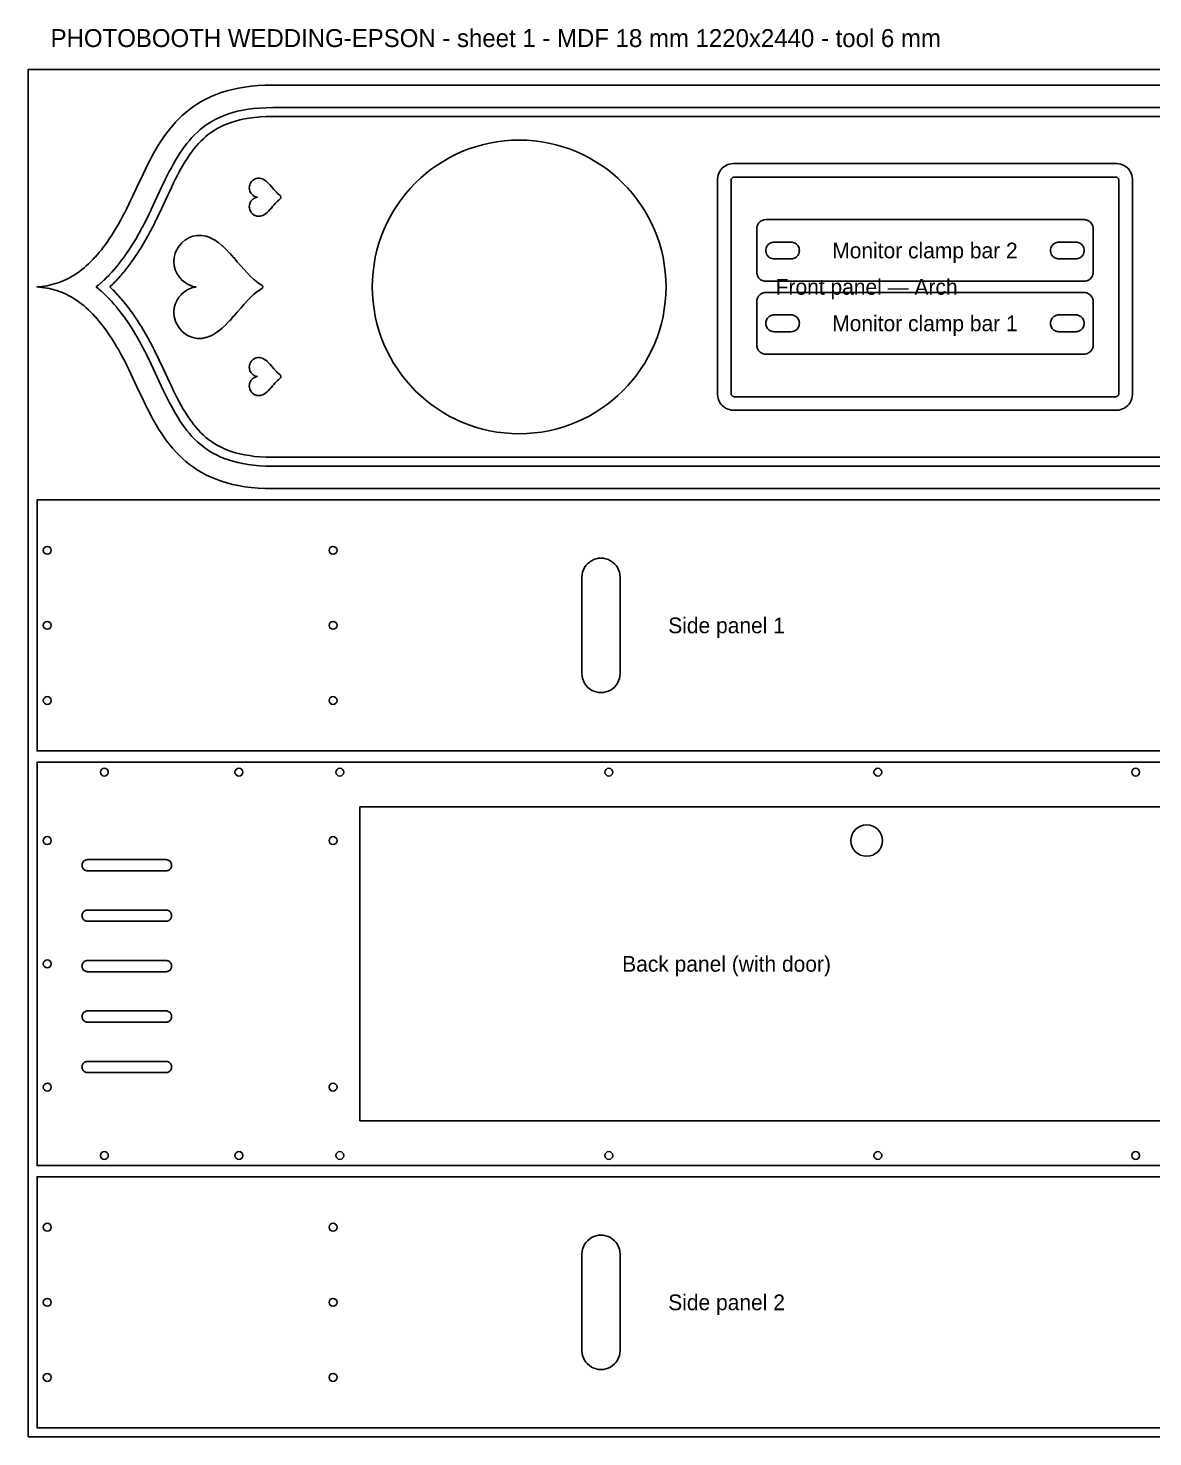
# Model space of a CAD drawing. Header units: millimetres. Extents: x 0 to 2440, y 0 to 1257.
# Drawn here: x 0 to 1003, y 0 to 1257 of the extents above; entities that cross this region are included whole.
import ezdxf
from ezdxf.enums import TextEntityAlignment as Align

# ---------------------------------------------------------------- set-up
doc = ezdxf.new("R2010")
doc.units = ezdxf.units.MM
for name, color, linetype in [('CUT_DOOR', 6, 'Continuous'), ('CUT_INSIDE', 5, 'Continuous'), ('CUT_NESTED', 140, 'Continuous'), ('CUT_OUTSIDE', 1, 'Continuous'), ('DRILL_7', 3, 'Continuous'), ('ENGRAVE_V', 2, 'Continuous'), ('LABELS', 7, 'Continuous'), ('SHEET', 8, 'Continuous')]:
    doc.layers.add(name, color=color, linetype=linetype)

msp = doc.modelspace()

# ---------------------------------------------------------------- linework, layer by layer
at = {"layer": 'CUT_DOOR'}
msp.add_lwpolyline([(1198, 562), (296, 562), (296, 282), (1198, 282)], close=True, dxfattribs=at)
at = {"layer": 'CUT_INSIDE'}
for points in [[(204.455, 1105.992), (204.455, 1105.992), (204.53, 1106), (204.455, 1106.008), (204.455, 1106.008), (204.374, 1106.015), (204.219, 1106.035), (204.055, 1106.063), (203.725, 1106.134), (203.554, 1106.179), (203.071, 1106.328), (202.894, 1106.392), (202.297, 1106.641), (202.113, 1106.729), (201.446, 1107.091), (201.256, 1107.208), (200.565, 1107.689), (200.374, 1107.841), (199.704, 1108.441), (199.518, 1108.631), (198.91, 1109.342), (198.739, 1109.574), (198.228, 1110.385), (198.151, 1110.518), (198.085, 1110.656), (197.697, 1111.551), (197.639, 1111.701), (197.594, 1111.855), (197.35, 1112.817), (197.316, 1112.978), (197.296, 1113.141), (197.211, 1114.154), (197.204, 1114.319), (197.21, 1114.483), (197.295, 1115.524), (197.315, 1115.686), (197.348, 1115.845), (197.608, 1116.886), (197.653, 1117.04), (197.71, 1117.189), (198.142, 1118.198), (198.21, 1118.34), (198.289, 1118.477), (198.881, 1119.416), (198.971, 1119.546), (199.07, 1119.669), (199.803, 1120.503), (199.913, 1120.619), (200.032, 1120.726), (200.878, 1121.424), (201.009, 1121.524), (201.149, 1121.613), (202.078, 1122.151), (202.229, 1122.23), (202.387, 1122.296), (203.373, 1122.661), (203.541, 1122.715), (203.713, 1122.753), (204.739, 1122.937), (204.915, 1122.961), (205.092, 1122.969), (206.149, 1122.969), (206.322, 1122.962), (206.492, 1122.939), (207.583, 1122.75), (207.739, 1122.716), (207.891, 1122.67), (209.015, 1122.283), (209.274, 1122.173), (210.427, 1121.583), (210.631, 1121.464), (211.804, 1120.677), (211.957, 1120.564), (213.14, 1119.596), (213.249, 1119.5), (214.433, 1118.379), (214.507, 1118.305), (215.686, 1117.066), (215.732, 1117.016), (216.902, 1115.7), (216.925, 1115.673), (218.086, 1114.32), (218.089, 1114.317), (219.229, 1112.981), (219.236, 1112.973), (220.341, 1111.708), (220.357, 1111.69), (221.421, 1110.528), (221.446, 1110.502), (222.462, 1109.469), (222.496, 1109.436), (223.455, 1108.549), (223.498, 1108.511), (224.386, 1107.781), (224.439, 1107.739), (224.597, 1107.626), (224.754, 1107.502), (224.897, 1107.363), (225.026, 1107.21), (225.138, 1107.045), (225.234, 1106.869), (225.312, 1106.685), (225.371, 1106.494), (225.411, 1106.299), (225.431, 1106.1), (225.431, 1105.9), (225.411, 1105.701), (225.371, 1105.506), (225.312, 1105.315), (225.234, 1105.131), (225.138, 1104.955), (225.026, 1104.79), (224.897, 1104.637), (224.754, 1104.498), (224.597, 1104.374), (224.439, 1104.261), (224.386, 1104.219), (223.498, 1103.489), (223.455, 1103.451), (222.496, 1102.564), (222.462, 1102.531), (221.446, 1101.498), (221.421, 1101.472), (220.357, 1100.31), (220.341, 1100.292), (219.236, 1099.027), (219.229, 1099.019), (218.089, 1097.683), (218.086, 1097.68), (216.925, 1096.327), (216.902, 1096.3), (215.732, 1094.984), (215.686, 1094.934), (214.507, 1093.695), (214.433, 1093.621), (213.249, 1092.5), (213.14, 1092.404), (211.957, 1091.436), (211.804, 1091.323), (210.631, 1090.536), (210.427, 1090.417), (209.274, 1089.827), (209.015, 1089.717), (207.891, 1089.33), (207.739, 1089.284), (207.583, 1089.25), (206.492, 1089.061), (206.322, 1089.038), (206.149, 1089.031), (205.092, 1089.031), (204.915, 1089.039), (204.739, 1089.063), (203.713, 1089.247), (203.541, 1089.285), (203.373, 1089.339), (202.387, 1089.704), (202.229, 1089.77), (202.078, 1089.849), (201.149, 1090.387), (201.009, 1090.476), (200.878, 1090.576), (200.032, 1091.274), (199.913, 1091.381), (199.803, 1091.497), (199.07, 1092.331), (198.971, 1092.454), (198.881, 1092.584), (198.289, 1093.523), (198.21, 1093.66), (198.142, 1093.802), (197.71, 1094.811), (197.653, 1094.96), (197.608, 1095.114), (197.348, 1096.155), (197.315, 1096.314), (197.295, 1096.476), (197.21, 1097.517), (197.204, 1097.681), (197.211, 1097.846), (197.296, 1098.859), (197.316, 1099.022), (197.35, 1099.183), (197.594, 1100.145), (197.639, 1100.299), (197.697, 1100.449), (198.085, 1101.344), (198.151, 1101.482), (198.228, 1101.615), (198.739, 1102.426), (198.91, 1102.658), (199.518, 1103.369), (199.704, 1103.559), (200.374, 1104.159), (200.565, 1104.311), (201.256, 1104.792), (201.446, 1104.909), (202.113, 1105.271), (202.297, 1105.359), (202.894, 1105.608), (203.071, 1105.672), (203.554, 1105.821), (203.725, 1105.866), (204.055, 1105.937), (204.219, 1105.965), (204.374, 1105.985)], [(969.99, 1124), (970.382, 1123.974), (970.767, 1123.898), (971.139, 1123.772), (971.49, 1123.598), (971.817, 1123.38), (972.112, 1123.121), (972.371, 1122.826), (972.589, 1122.5), (972.762, 1122.148), (972.888, 1121.776), (972.965, 1121.392), (972.99, 1121), (972.99, 931), (972.965, 930.608), (972.888, 930.224), (972.762, 929.852), (972.589, 929.5), (972.371, 929.174), (972.112, 928.879), (971.817, 928.62), (971.49, 928.402), (971.139, 928.228), (970.767, 928.102), (970.382, 928.026), (969.99, 928), (629.99, 928), (629.599, 928.026), (629.214, 928.102), (628.842, 928.228), (628.49, 928.402), (628.164, 928.62), (627.869, 928.879), (627.61, 929.174), (627.392, 929.5), (627.219, 929.852), (627.093, 930.224), (627.016, 930.608), (626.99, 931), (626.99, 1121), (627.016, 1121.392), (627.093, 1121.776), (627.219, 1122.148), (627.392, 1122.5), (627.61, 1122.826), (627.869, 1123.121), (628.164, 1123.38), (628.49, 1123.598), (628.842, 1123.772), (629.214, 1123.898), (629.599, 1123.974), (629.99, 1124)], [(149.817, 1025.997), (149.842, 1026), (149.817, 1026.003), (149.653, 1026.012), (149.507, 1026.025), (148.821, 1026.113), (148.657, 1026.141), (147.477, 1026.395), (147.305, 1026.44), (145.702, 1026.935), (145.524, 1027), (143.6, 1027.801), (143.416, 1027.889), (141.29, 1029.042), (141.1, 1029.159), (138.903, 1030.69), (138.712, 1030.841), (136.575, 1032.756), (136.389, 1032.947), (134.437, 1035.232), (134.266, 1035.464), (132.611, 1038.087), (132.534, 1038.22), (132.468, 1038.358), (131.205, 1041.272), (131.147, 1041.422), (131.102, 1041.576), (130.306, 1044.719), (130.272, 1044.88), (130.251, 1045.043), (129.975, 1048.344), (129.968, 1048.509), (129.975, 1048.674), (130.25, 1052.048), (130.27, 1052.21), (130.303, 1052.369), (131.139, 1055.722), (131.184, 1055.876), (131.241, 1056.025), (132.624, 1059.254), (132.692, 1059.396), (132.771, 1059.533), (134.662, 1062.532), (134.751, 1062.662), (134.851, 1062.784), (137.192, 1065.45), (137.302, 1065.566), (137.422, 1065.673), (140.139, 1067.916), (140.27, 1068.016), (140.41, 1068.104), (143.421, 1069.849), (143.573, 1069.929), (143.731, 1069.995), (146.957, 1071.187), (147.124, 1071.241), (147.296, 1071.279), (150.667, 1071.885), (150.843, 1071.908), (151.02, 1071.916), (154.48, 1071.916), (154.652, 1071.909), (154.823, 1071.886), (158.332, 1071.276), (158.488, 1071.242), (158.641, 1071.196), (162.167, 1069.981), (162.425, 1069.871), (165.94, 1068.075), (166.143, 1067.956), (169.622, 1065.624), (169.774, 1065.511), (173.198, 1062.711), (173.307, 1062.615), (176.665, 1059.435), (176.739, 1059.361), (180.03, 1055.902), (180.076, 1055.853), (183.3, 1052.224), (183.323, 1052.198), (186.486, 1048.511), (186.489, 1048.507), (189.583, 1044.883), (189.59, 1044.875), (192.599, 1041.429), (192.615, 1041.411), (195.529, 1038.23), (195.553, 1038.204), (198.354, 1035.358), (198.388, 1035.326), (201.048, 1032.865), (201.091, 1032.827), (203.575, 1030.781), (203.628, 1030.74), (205.894, 1029.118), (205.958, 1029.075), (207.961, 1027.862), (208.036, 1027.821), (208.094, 1027.793), (208.263, 1027.699), (208.422, 1027.589), (208.57, 1027.464), (208.705, 1027.326), (208.825, 1027.175), (208.931, 1027.014), (209.021, 1026.843), (209.094, 1026.664), (209.149, 1026.479), (209.186, 1026.289), (209.205, 1026.097), (209.205, 1025.903), (209.186, 1025.711), (209.149, 1025.521), (209.094, 1025.336), (209.021, 1025.157), (208.931, 1024.986), (208.825, 1024.825), (208.705, 1024.674), (208.57, 1024.536), (208.422, 1024.411), (208.263, 1024.301), (208.094, 1024.207), (208.036, 1024.179), (207.961, 1024.138), (205.958, 1022.925), (205.894, 1022.882), (203.628, 1021.26), (203.575, 1021.219), (201.091, 1019.173), (201.048, 1019.135), (198.388, 1016.674), (198.354, 1016.642), (195.553, 1013.796), (195.529, 1013.77), (192.615, 1010.589), (192.599, 1010.571), (189.59, 1007.125), (189.583, 1007.117), (186.489, 1003.493), (186.486, 1003.489), (183.323, 999.802), (183.3, 999.776), (180.076, 996.147), (180.03, 996.098), (176.739, 992.639), (176.665, 992.565), (173.307, 989.385), (173.198, 989.289), (169.774, 986.489), (169.622, 986.376), (166.143, 984.044), (165.94, 983.925), (162.425, 982.129), (162.167, 982.019), (158.641, 980.804), (158.488, 980.758), (158.332, 980.724), (154.823, 980.114), (154.652, 980.091), (154.48, 980.084), (151.02, 980.084), (150.843, 980.092), (150.667, 980.115), (147.296, 980.721), (147.124, 980.759), (146.957, 980.813), (143.731, 982.005), (143.573, 982.071), (143.421, 982.151), (140.41, 983.896), (140.27, 983.984), (140.139, 984.084), (137.422, 986.327), (137.302, 986.434), (137.192, 986.55), (134.851, 989.216), (134.751, 989.338), (134.662, 989.468), (132.771, 992.467), (132.692, 992.604), (132.624, 992.746), (131.241, 995.975), (131.184, 996.124), (131.139, 996.278), (130.303, 999.631), (130.27, 999.79), (130.25, 999.952), (129.975, 1003.326), (129.968, 1003.491), (129.975, 1003.656), (130.251, 1006.957), (130.272, 1007.12), (130.306, 1007.281), (131.102, 1010.424), (131.147, 1010.578), (131.205, 1010.728), (132.468, 1013.642), (132.534, 1013.78), (132.611, 1013.913), (134.266, 1016.536), (134.437, 1016.768), (136.389, 1019.053), (136.575, 1019.244), (138.712, 1021.159), (138.903, 1021.31), (141.1, 1022.841), (141.29, 1022.958), (143.416, 1024.111), (143.6, 1024.199), (145.524, 1025), (145.702, 1025.065), (147.305, 1025.56), (147.477, 1025.605), (148.657, 1025.859), (148.821, 1025.887), (149.507, 1025.975), (149.653, 1025.988)], [(665.49, 1051), (664.512, 1051.064), (663.549, 1051.256), (662.62, 1051.571), (661.74, 1052.005), (660.925, 1052.55), (660.187, 1053.197), (659.54, 1053.934), (658.995, 1054.75), (658.561, 1055.63), (658.246, 1056.559), (658.055, 1057.521), (657.99, 1058.5), (658.055, 1059.479), (658.246, 1060.441), (658.561, 1061.37), (658.995, 1062.25), (659.54, 1063.066), (660.187, 1063.803), (660.925, 1064.45), (661.74, 1064.995), (662.62, 1065.429), (663.549, 1065.744), (664.512, 1065.936), (665.49, 1066), (680.49, 1066), (681.469, 1065.936), (682.432, 1065.744), (683.361, 1065.429), (684.24, 1064.995), (685.056, 1064.45), (685.794, 1063.803), (686.441, 1063.066), (686.986, 1062.25), (687.42, 1061.37), (687.735, 1060.441), (687.926, 1059.479), (687.99, 1058.5), (687.926, 1057.521), (687.735, 1056.559), (687.42, 1055.63), (686.986, 1054.75), (686.441, 1053.934), (685.794, 1053.197), (685.056, 1052.55), (684.24, 1052.005), (683.361, 1051.571), (682.432, 1051.256), (681.469, 1051.064), (680.49, 1051)], [(919.49, 1051), (918.512, 1051.064), (917.549, 1051.256), (916.62, 1051.571), (915.74, 1052.005), (914.925, 1052.55), (914.187, 1053.197), (913.54, 1053.934), (912.995, 1054.75), (912.561, 1055.63), (912.246, 1056.559), (912.055, 1057.521), (911.99, 1058.5), (912.055, 1059.479), (912.246, 1060.441), (912.561, 1061.37), (912.995, 1062.25), (913.54, 1063.066), (914.187, 1063.803), (914.925, 1064.45), (915.74, 1064.995), (916.62, 1065.429), (917.549, 1065.744), (918.512, 1065.936), (919.49, 1066), (934.49, 1066), (935.469, 1065.936), (936.432, 1065.744), (937.361, 1065.429), (938.24, 1064.995), (939.056, 1064.45), (939.794, 1063.803), (940.441, 1063.066), (940.986, 1062.25), (941.42, 1061.37), (941.735, 1060.441), (941.926, 1059.479), (941.99, 1058.5), (941.926, 1057.521), (941.735, 1056.559), (941.42, 1055.63), (940.986, 1054.75), (940.441, 1053.934), (939.794, 1053.197), (939.056, 1052.55), (938.24, 1052.005), (937.361, 1051.571), (936.432, 1051.256), (935.469, 1051.064), (934.49, 1051)], [(665.49, 986), (664.512, 986.064), (663.549, 986.256), (662.62, 986.571), (661.74, 987.005), (660.925, 987.55), (660.187, 988.197), (659.54, 988.934), (658.995, 989.75), (658.561, 990.63), (658.246, 991.559), (658.055, 992.521), (657.99, 993.5), (658.055, 994.479), (658.246, 995.441), (658.561, 996.37), (658.995, 997.25), (659.54, 998.066), (660.187, 998.803), (660.925, 999.45), (661.74, 999.995), (662.62, 1000.429), (663.549, 1000.744), (664.512, 1000.936), (665.49, 1001), (680.49, 1001), (681.469, 1000.936), (682.432, 1000.744), (683.361, 1000.429), (684.24, 999.995), (685.056, 999.45), (685.794, 998.803), (686.441, 998.066), (686.986, 997.25), (687.42, 996.37), (687.735, 995.441), (687.926, 994.479), (687.99, 993.5), (687.926, 992.521), (687.735, 991.559), (687.42, 990.63), (686.986, 989.75), (686.441, 988.934), (685.794, 988.197), (685.056, 987.55), (684.24, 987.005), (683.361, 986.571), (682.432, 986.256), (681.469, 986.064), (680.49, 986)], [(919.49, 986), (918.512, 986.064), (917.549, 986.256), (916.62, 986.571), (915.74, 987.005), (914.925, 987.55), (914.187, 988.197), (913.54, 988.934), (912.995, 989.75), (912.561, 990.63), (912.246, 991.559), (912.055, 992.521), (911.99, 993.5), (912.055, 994.479), (912.246, 995.441), (912.561, 996.37), (912.995, 997.25), (913.54, 998.066), (914.187, 998.803), (914.925, 999.45), (915.74, 999.995), (916.62, 1000.429), (917.549, 1000.744), (918.512, 1000.936), (919.49, 1001), (934.49, 1001), (935.469, 1000.936), (936.432, 1000.744), (937.361, 1000.429), (938.24, 999.995), (939.056, 999.45), (939.794, 998.803), (940.441, 998.066), (940.986, 997.25), (941.42, 996.37), (941.735, 995.441), (941.926, 994.479), (941.99, 993.5), (941.926, 992.521), (941.735, 991.559), (941.42, 990.63), (940.986, 989.75), (940.441, 988.934), (939.794, 988.197), (939.056, 987.55), (938.24, 987.005), (937.361, 986.571), (936.432, 986.256), (935.469, 986.064), (934.49, 986)], [(204.455, 945.992), (204.455, 945.992), (204.53, 946), (204.455, 946.008), (204.455, 946.008), (204.374, 946.015), (204.219, 946.035), (204.055, 946.063), (203.725, 946.134), (203.554, 946.179), (203.071, 946.328), (202.894, 946.392), (202.297, 946.641), (202.113, 946.729), (201.446, 947.091), (201.256, 947.208), (200.565, 947.689), (200.374, 947.841), (199.704, 948.441), (199.518, 948.631), (198.91, 949.342), (198.739, 949.574), (198.228, 950.385), (198.151, 950.518), (198.085, 950.656), (197.697, 951.551), (197.639, 951.701), (197.594, 951.855), (197.35, 952.817), (197.316, 952.978), (197.296, 953.141), (197.211, 954.154), (197.204, 954.319), (197.21, 954.483), (197.295, 955.524), (197.315, 955.686), (197.348, 955.845), (197.608, 956.886), (197.653, 957.04), (197.71, 957.189), (198.142, 958.198), (198.21, 958.34), (198.289, 958.477), (198.881, 959.416), (198.971, 959.546), (199.07, 959.669), (199.803, 960.503), (199.913, 960.619), (200.032, 960.726), (200.878, 961.424), (201.009, 961.524), (201.149, 961.613), (202.078, 962.151), (202.229, 962.23), (202.387, 962.296), (203.373, 962.661), (203.541, 962.715), (203.713, 962.753), (204.739, 962.937), (204.915, 962.961), (205.092, 962.969), (206.149, 962.969), (206.322, 962.962), (206.492, 962.939), (207.583, 962.75), (207.739, 962.716), (207.891, 962.67), (209.015, 962.283), (209.274, 962.173), (210.427, 961.583), (210.631, 961.464), (211.804, 960.677), (211.957, 960.564), (213.14, 959.596), (213.249, 959.5), (214.433, 958.379), (214.507, 958.305), (215.686, 957.066), (215.732, 957.016), (216.902, 955.7), (216.925, 955.673), (218.086, 954.32), (218.089, 954.317), (219.229, 952.981), (219.236, 952.973), (220.341, 951.708), (220.357, 951.69), (221.421, 950.528), (221.446, 950.502), (222.462, 949.469), (222.496, 949.436), (223.455, 948.549), (223.498, 948.511), (224.386, 947.781), (224.439, 947.739), (224.597, 947.626), (224.754, 947.502), (224.897, 947.363), (225.026, 947.21), (225.138, 947.045), (225.234, 946.869), (225.312, 946.685), (225.371, 946.494), (225.411, 946.299), (225.431, 946.1), (225.431, 945.9), (225.411, 945.701), (225.371, 945.506), (225.312, 945.315), (225.234, 945.131), (225.138, 944.955), (225.026, 944.79), (224.897, 944.637), (224.754, 944.498), (224.597, 944.374), (224.439, 944.261), (224.386, 944.219), (223.498, 943.489), (223.455, 943.451), (222.496, 942.564), (222.462, 942.531), (221.446, 941.498), (221.421, 941.472), (220.357, 940.31), (220.341, 940.292), (219.236, 939.027), (219.229, 939.019), (218.089, 937.683), (218.086, 937.68), (216.925, 936.327), (216.902, 936.3), (215.732, 934.984), (215.686, 934.934), (214.507, 933.695), (214.433, 933.621), (213.249, 932.5), (213.14, 932.404), (211.957, 931.436), (211.804, 931.323), (210.631, 930.536), (210.427, 930.417), (209.274, 929.827), (209.015, 929.717), (207.891, 929.33), (207.739, 929.284), (207.583, 929.25), (206.492, 929.061), (206.322, 929.038), (206.149, 929.031), (205.092, 929.031), (204.915, 929.039), (204.739, 929.063), (203.713, 929.247), (203.541, 929.285), (203.373, 929.339), (202.387, 929.704), (202.229, 929.77), (202.078, 929.849), (201.149, 930.387), (201.009, 930.476), (200.878, 930.576), (200.032, 931.274), (199.913, 931.381), (199.803, 931.497), (199.07, 932.331), (198.971, 932.454), (198.881, 932.584), (198.289, 933.523), (198.21, 933.66), (198.142, 933.802), (197.71, 934.811), (197.653, 934.96), (197.608, 935.114), (197.348, 936.155), (197.315, 936.314), (197.295, 936.476), (197.21, 937.517), (197.204, 937.681), (197.211, 937.846), (197.296, 938.859), (197.316, 939.022), (197.35, 939.183), (197.594, 940.145), (197.639, 940.299), (197.697, 940.449), (198.085, 941.344), (198.151, 941.482), (198.228, 941.615), (198.739, 942.426), (198.91, 942.658), (199.518, 943.369), (199.704, 943.559), (200.374, 944.159), (200.565, 944.311), (201.256, 944.792), (201.446, 944.909), (202.113, 945.271), (202.297, 945.359), (202.894, 945.608), (203.071, 945.672), (203.554, 945.821), (203.725, 945.866), (204.055, 945.937), (204.219, 945.965), (204.374, 945.985)], [(494, 767), (494.145, 769.219), (494.579, 771.4), (495.294, 773.506), (496.278, 775.5), (497.513, 777.349), (498.979, 779.021), (500.651, 780.487), (502.5, 781.722), (504.494, 782.706), (506.6, 783.421), (508.781, 783.855), (511, 784), (513.219, 783.855), (515.4, 783.421), (517.506, 782.706), (519.5, 781.722), (521.349, 780.487), (523.021, 779.021), (524.487, 777.349), (525.722, 775.5), (526.706, 773.506), (527.421, 771.4), (527.855, 769.219), (528, 767), (528, 681), (527.855, 678.781), (527.421, 676.6), (526.706, 674.494), (525.722, 672.5), (524.487, 670.651), (523.021, 668.979), (521.349, 667.513), (519.5, 666.278), (517.506, 665.294), (515.4, 664.579), (513.219, 664.145), (511, 664), (508.781, 664.145), (506.6, 664.579), (504.494, 665.294), (502.5, 666.278), (500.651, 667.513), (498.979, 668.979), (497.513, 670.651), (496.278, 672.5), (495.294, 674.494), (494.579, 676.6), (494.145, 678.781), (494, 681)], [(53, 505), (52.347, 505.043), (51.706, 505.17), (51.087, 505.381), (50.5, 505.67), (49.956, 506.033), (49.464, 506.464), (49.033, 506.956), (48.67, 507.5), (48.381, 508.087), (48.17, 508.706), (48.043, 509.347), (48, 510), (48.043, 510.653), (48.17, 511.294), (48.381, 511.913), (48.67, 512.5), (49.033, 513.044), (49.464, 513.536), (49.956, 513.967), (50.5, 514.33), (51.087, 514.619), (51.706, 514.83), (52.347, 514.957), (53, 515), (123, 515), (123.653, 514.957), (124.294, 514.83), (124.913, 514.619), (125.5, 514.33), (126.044, 513.967), (126.536, 513.536), (126.967, 513.044), (127.33, 512.5), (127.619, 511.913), (127.83, 511.294), (127.957, 510.653), (128, 510), (127.957, 509.347), (127.83, 508.706), (127.619, 508.087), (127.33, 507.5), (126.967, 506.956), (126.536, 506.464), (126.044, 506.033), (125.5, 505.67), (124.913, 505.381), (124.294, 505.17), (123.653, 505.043), (123, 505)], [(53, 460), (52.347, 460.043), (51.706, 460.17), (51.087, 460.381), (50.5, 460.67), (49.956, 461.033), (49.464, 461.464), (49.033, 461.956), (48.67, 462.5), (48.381, 463.087), (48.17, 463.706), (48.043, 464.347), (48, 465), (48.043, 465.653), (48.17, 466.294), (48.381, 466.913), (48.67, 467.5), (49.033, 468.044), (49.464, 468.536), (49.956, 468.967), (50.5, 469.33), (51.087, 469.619), (51.706, 469.83), (52.347, 469.957), (53, 470), (123, 470), (123.653, 469.957), (124.294, 469.83), (124.913, 469.619), (125.5, 469.33), (126.044, 468.967), (126.536, 468.536), (126.967, 468.044), (127.33, 467.5), (127.619, 466.913), (127.83, 466.294), (127.957, 465.653), (128, 465), (127.957, 464.347), (127.83, 463.706), (127.619, 463.087), (127.33, 462.5), (126.967, 461.956), (126.536, 461.464), (126.044, 461.033), (125.5, 460.67), (124.913, 460.381), (124.294, 460.17), (123.653, 460.043), (123, 460)], [(53, 415), (52.347, 415.043), (51.706, 415.17), (51.087, 415.381), (50.5, 415.67), (49.956, 416.033), (49.464, 416.464), (49.033, 416.956), (48.67, 417.5), (48.381, 418.087), (48.17, 418.706), (48.043, 419.347), (48, 420), (48.043, 420.653), (48.17, 421.294), (48.381, 421.913), (48.67, 422.5), (49.033, 423.044), (49.464, 423.536), (49.956, 423.967), (50.5, 424.33), (51.087, 424.619), (51.706, 424.83), (52.347, 424.957), (53, 425), (123, 425), (123.653, 424.957), (124.294, 424.83), (124.913, 424.619), (125.5, 424.33), (126.044, 423.967), (126.536, 423.536), (126.967, 423.044), (127.33, 422.5), (127.619, 421.913), (127.83, 421.294), (127.957, 420.653), (128, 420), (127.957, 419.347), (127.83, 418.706), (127.619, 418.087), (127.33, 417.5), (126.967, 416.956), (126.536, 416.464), (126.044, 416.033), (125.5, 415.67), (124.913, 415.381), (124.294, 415.17), (123.653, 415.043), (123, 415)], [(53, 370), (52.347, 370.043), (51.706, 370.17), (51.087, 370.381), (50.5, 370.67), (49.956, 371.033), (49.464, 371.464), (49.033, 371.956), (48.67, 372.5), (48.381, 373.087), (48.17, 373.706), (48.043, 374.347), (48, 375), (48.043, 375.653), (48.17, 376.294), (48.381, 376.913), (48.67, 377.5), (49.033, 378.044), (49.464, 378.536), (49.956, 378.967), (50.5, 379.33), (51.087, 379.619), (51.706, 379.83), (52.347, 379.957), (53, 380), (123, 380), (123.653, 379.957), (124.294, 379.83), (124.913, 379.619), (125.5, 379.33), (126.044, 378.967), (126.536, 378.536), (126.967, 378.044), (127.33, 377.5), (127.619, 376.913), (127.83, 376.294), (127.957, 375.653), (128, 375), (127.957, 374.347), (127.83, 373.706), (127.619, 373.087), (127.33, 372.5), (126.967, 371.956), (126.536, 371.464), (126.044, 371.033), (125.5, 370.67), (124.913, 370.381), (124.294, 370.17), (123.653, 370.043), (123, 370)], [(53, 325), (52.347, 325.043), (51.706, 325.17), (51.087, 325.381), (50.5, 325.67), (49.956, 326.033), (49.464, 326.464), (49.033, 326.956), (48.67, 327.5), (48.381, 328.087), (48.17, 328.706), (48.043, 329.347), (48, 330), (48.043, 330.653), (48.17, 331.294), (48.381, 331.913), (48.67, 332.5), (49.033, 333.044), (49.464, 333.536), (49.956, 333.967), (50.5, 334.33), (51.087, 334.619), (51.706, 334.83), (52.347, 334.957), (53, 335), (123, 335), (123.653, 334.957), (124.294, 334.83), (124.913, 334.619), (125.5, 334.33), (126.044, 333.967), (126.536, 333.536), (126.967, 333.044), (127.33, 332.5), (127.619, 331.913), (127.83, 331.294), (127.957, 330.653), (128, 330), (127.957, 329.347), (127.83, 328.706), (127.619, 328.087), (127.33, 327.5), (126.967, 326.956), (126.536, 326.464), (126.044, 326.033), (125.5, 325.67), (124.913, 325.381), (124.294, 325.17), (123.653, 325.043), (123, 325)], [(494, 163), (494.145, 165.219), (494.579, 167.4), (495.294, 169.506), (496.278, 171.5), (497.513, 173.349), (498.979, 175.021), (500.651, 176.487), (502.5, 177.722), (504.494, 178.706), (506.6, 179.421), (508.781, 179.855), (511, 180), (513.219, 179.855), (515.4, 179.421), (517.506, 178.706), (519.5, 177.722), (521.349, 176.487), (523.021, 175.021), (524.487, 173.349), (525.722, 171.5), (526.706, 169.506), (527.421, 167.4), (527.855, 165.219), (528, 163), (528, 77), (527.855, 74.781), (527.421, 72.6), (526.706, 70.494), (525.722, 68.5), (524.487, 66.651), (523.021, 64.979), (521.349, 63.513), (519.5, 62.278), (517.506, 61.294), (515.4, 60.579), (513.219, 60.145), (511, 60), (508.781, 60.145), (506.6, 60.579), (504.494, 61.294), (502.5, 62.278), (500.651, 63.513), (498.979, 64.979), (497.513, 66.651), (496.278, 68.5), (495.294, 70.494), (494.579, 72.6), (494.145, 74.781), (494, 77)]]:
    msp.add_lwpolyline(points, close=True, dxfattribs=at)
for centre, radius in [((437.99, 1026), 131), ((748, 532), 14)]:
    msp.add_circle(centre, radius, dxfattribs=at)
at = {"layer": 'CUT_NESTED'}
for points in [[(649.99, 1078), (650.059, 1079.044), (650.263, 1080.071), (650.599, 1081.061), (651.062, 1082), (651.644, 1082.87), (652.334, 1083.657), (653.12, 1084.347), (653.99, 1084.928), (654.929, 1085.391), (655.92, 1085.727), (656.946, 1085.932), (657.99, 1086), (941.99, 1086), (943.035, 1085.932), (944.061, 1085.727), (945.052, 1085.391), (945.99, 1084.928), (946.861, 1084.347), (947.647, 1083.657), (948.337, 1082.87), (948.919, 1082), (949.382, 1081.061), (949.718, 1080.071), (949.922, 1079.044), (949.99, 1078), (949.99, 1039), (949.922, 1037.956), (949.718, 1036.929), (949.382, 1035.939), (948.919, 1035), (948.337, 1034.13), (947.647, 1033.343), (946.861, 1032.653), (945.99, 1032.072), (945.052, 1031.609), (944.061, 1031.273), (943.035, 1031.068), (941.99, 1031), (657.99, 1031), (656.946, 1031.068), (655.92, 1031.273), (654.929, 1031.609), (653.99, 1032.072), (653.12, 1032.653), (652.334, 1033.343), (651.644, 1034.13), (651.062, 1035), (650.599, 1035.939), (650.263, 1036.929), (650.059, 1037.956), (649.99, 1039)], [(649.99, 1013), (650.059, 1014.044), (650.263, 1015.071), (650.599, 1016.061), (651.062, 1017), (651.644, 1017.87), (652.334, 1018.657), (653.12, 1019.347), (653.99, 1019.928), (654.929, 1020.391), (655.92, 1020.727), (656.946, 1020.932), (657.99, 1021), (941.99, 1021), (943.035, 1020.932), (944.061, 1020.727), (945.052, 1020.391), (945.99, 1019.928), (946.861, 1019.347), (947.647, 1018.657), (948.337, 1017.87), (948.919, 1017), (949.382, 1016.061), (949.718, 1015.071), (949.922, 1014.044), (949.99, 1013), (949.99, 974), (949.922, 972.956), (949.718, 971.929), (949.382, 970.939), (948.919, 970), (948.337, 969.13), (947.647, 968.343), (946.861, 967.653), (945.99, 967.072), (945.052, 966.609), (944.061, 966.273), (943.035, 966.068), (941.99, 966), (657.99, 966), (656.946, 966.068), (655.92, 966.273), (654.929, 966.609), (653.99, 967.072), (653.12, 967.653), (652.334, 968.343), (651.644, 969.13), (651.062, 970), (650.599, 970.939), (650.263, 971.929), (650.059, 972.956), (649.99, 974)]]:
    msp.add_lwpolyline(points, close=True, dxfattribs=at)
at = {"layer": 'CUT_OUTSIDE'}
msp.add_lwpolyline([(1487.966, 846), (217.995, 846), (217.986, 846), (211.389, 846.111), (211.371, 846.112), (205.052, 846.441), (205.033, 846.442), (198.98, 846.982), (198.961, 846.984), (193.166, 847.729), (193.145, 847.732), (187.6, 848.674), (187.58, 848.678), (182.277, 849.811), (182.256, 849.817), (177.186, 851.135), (177.165, 851.141), (172.322, 852.637), (172.3, 852.644), (167.674, 854.311), (167.652, 854.32), (163.236, 856.152), (163.214, 856.161), (158.999, 858.152), (158.978, 858.162), (154.956, 860.304), (154.935, 860.316), (151.098, 862.603), (151.078, 862.616), (147.418, 865.042), (147.399, 865.056), (143.908, 867.614), (143.89, 867.628), (140.559, 870.313), (140.542, 870.327), (137.364, 873.132), (137.348, 873.146), (134.315, 876.064), (134.3, 876.079), (131.403, 879.103), (131.39, 879.118), (128.622, 882.243), (128.61, 882.257), (125.962, 885.477), (125.951, 885.49), (123.416, 888.797), (123.406, 888.81), (120.976, 892.199), (120.968, 892.211), (118.634, 895.674), (118.627, 895.686), (116.382, 899.218), (116.376, 899.228), (114.213, 902.822), (114.207, 902.831), (112.117, 906.48), (112.112, 906.488), (110.087, 910.186), (110.084, 910.194), (108.116, 913.934), (108.113, 913.94), (106.195, 917.716), (106.192, 917.721), (104.317, 921.524), (102.472, 925.357), (100.653, 929.204), (98.853, 933.06), (97.063, 936.918), (95.276, 940.769), (95.275, 940.771), (93.484, 944.609), (93.482, 944.613), (91.678, 948.431), (91.675, 948.437), (89.85, 952.228), (89.846, 952.237), (87.993, 955.995), (87.988, 956.005), (86.118, 959.684), (86.112, 959.696), (84.243, 963.256), (84.237, 963.268), (82.367, 966.71), (82.36, 966.723), (80.489, 970.049), (80.482, 970.063), (78.61, 973.274), (78.602, 973.288), (76.728, 976.387), (76.719, 976.401), (74.843, 979.388), (74.834, 979.403), (72.956, 982.28), (72.945, 982.296), (71.064, 985.064), (71.053, 985.08), (69.168, 987.742), (69.156, 987.758), (67.268, 990.314), (67.255, 990.331), (65.362, 992.783), (65.349, 992.801), (63.451, 995.15), (63.436, 995.168), (61.534, 997.417), (61.518, 997.435), (59.61, 999.585), (59.593, 999.603), (57.679, 1001.655), (57.661, 1001.673), (55.741, 1003.629), (55.722, 1003.647), (53.795, 1005.508), (53.775, 1005.527), (51.84, 1007.295), (51.819, 1007.314), (49.877, 1008.99), (49.854, 1009.009), (47.904, 1010.596), (47.88, 1010.614), (45.921, 1012.113), (45.896, 1012.131), (43.928, 1013.543), (43.902, 1013.56), (41.924, 1014.887), (41.897, 1014.904), (39.909, 1016.148), (39.881, 1016.164), (37.882, 1017.326), (37.853, 1017.342), (35.842, 1018.423), (35.813, 1018.438), (33.79, 1019.441), (33.76, 1019.455), (31.725, 1020.38), (31.695, 1020.394), (29.647, 1021.244), (29.615, 1021.256), (27.554, 1022.032), (27.522, 1022.043), (25.446, 1022.747), (25.415, 1022.757), (23.323, 1023.39), (23.292, 1023.398), (21.185, 1023.962), (21.154, 1023.97), (19.031, 1024.465), (19, 1024.472), (16.861, 1024.901), (16.83, 1024.907), (14.673, 1025.271), (14.643, 1025.275), (12.468, 1025.576), (12.439, 1025.58), (10.245, 1025.818), (10.217, 1025.821), (8.015, 1025.998), (8, 1026), (8.015, 1026.002), (10.217, 1026.179), (10.245, 1026.182), (12.439, 1026.42), (12.468, 1026.424), (14.643, 1026.725), (14.673, 1026.729), (16.83, 1027.093), (16.861, 1027.099), (19, 1027.528), (19.031, 1027.535), (21.154, 1028.03), (21.185, 1028.038), (23.292, 1028.602), (23.323, 1028.61), (25.415, 1029.243), (25.446, 1029.253), (27.522, 1029.957), (27.554, 1029.968), (29.615, 1030.744), (29.647, 1030.756), (31.695, 1031.606), (31.725, 1031.62), (33.76, 1032.545), (33.79, 1032.559), (35.813, 1033.562), (35.842, 1033.577), (37.853, 1034.658), (37.882, 1034.674), (39.881, 1035.836), (39.909, 1035.852), (41.897, 1037.096), (41.924, 1037.113), (43.902, 1038.44), (43.928, 1038.457), (45.896, 1039.869), (45.921, 1039.887), (47.88, 1041.386), (47.904, 1041.404), (49.854, 1042.991), (49.877, 1043.01), (51.819, 1044.686), (51.84, 1044.705), (53.775, 1046.473), (53.795, 1046.492), (55.722, 1048.353), (55.741, 1048.371), (57.661, 1050.327), (57.679, 1050.345), (59.593, 1052.397), (59.61, 1052.415), (61.518, 1054.565), (61.534, 1054.583), (63.436, 1056.832), (63.451, 1056.85), (65.349, 1059.199), (65.362, 1059.217), (67.255, 1061.669), (67.268, 1061.686), (69.156, 1064.242), (69.168, 1064.258), (71.053, 1066.92), (71.064, 1066.936), (72.945, 1069.704), (72.956, 1069.72), (74.834, 1072.597), (74.843, 1072.612), (76.719, 1075.599), (76.728, 1075.613), (78.602, 1078.712), (78.61, 1078.726), (80.482, 1081.937), (80.489, 1081.951), (82.36, 1085.277), (82.367, 1085.29), (84.237, 1088.732), (84.243, 1088.744), (86.112, 1092.304), (86.118, 1092.316), (87.988, 1095.995), (87.993, 1096.005), (89.846, 1099.763), (89.85, 1099.772), (91.675, 1103.563), (91.678, 1103.569), (93.482, 1107.387), (93.484, 1107.391), (95.275, 1111.229), (95.276, 1111.231), (97.063, 1115.082), (98.852, 1118.938), (100.651, 1122.791), (102.469, 1126.637), (104.313, 1130.467), (106.192, 1134.279), (106.195, 1134.284), (108.113, 1138.06), (108.116, 1138.066), (110.084, 1141.806), (110.087, 1141.814), (112.112, 1145.512), (112.117, 1145.52), (114.207, 1149.169), (114.213, 1149.178), (116.376, 1152.772), (116.382, 1152.782), (118.627, 1156.314), (118.634, 1156.326), (120.968, 1159.789), (120.976, 1159.801), (123.406, 1163.19), (123.416, 1163.203), (125.951, 1166.51), (125.962, 1166.523), (128.61, 1169.743), (128.622, 1169.757), (131.39, 1172.882), (131.403, 1172.897), (134.3, 1175.921), (134.315, 1175.936), (137.348, 1178.854), (137.364, 1178.868), (140.542, 1181.673), (140.559, 1181.687), (143.89, 1184.372), (143.908, 1184.386), (147.399, 1186.944), (147.418, 1186.958), (151.078, 1189.384), (151.098, 1189.397), (154.935, 1191.684), (154.956, 1191.696), (158.978, 1193.838), (158.999, 1193.848), (163.214, 1195.839), (163.236, 1195.848), (167.652, 1197.68), (167.674, 1197.689), (172.3, 1199.356), (172.322, 1199.363), (177.165, 1200.859), (177.186, 1200.865), (182.256, 1202.183), (182.277, 1202.189), (187.58, 1203.322), (187.6, 1203.326), (193.145, 1204.268), (193.166, 1204.271), (198.961, 1205.016), (198.98, 1205.018), (205.033, 1205.558), (205.052, 1205.559), (211.371, 1205.888), (211.389, 1205.889), (217.986, 1206), (217.995, 1206), (1487.966, 1206)], dxfattribs=at)
for points in [[(1238, 836), (8, 836), (8, 612), (1238, 612)], [(1238, 602), (8, 602), (8, 242), (1238, 242)], [(1238, 232), (8, 232), (8, 8), (1238, 8)]]:
    msp.add_lwpolyline(points, close=True, dxfattribs=at)
at = {"layer": 'DRILL_7'}
for centre in [(17, 791), (272, 791), (17, 724), (272, 724), (17, 657), (272, 657), (68, 593), (188, 593), (278, 593), (518, 593), (758, 593), (988, 593), (17, 532), (272, 532), (17, 422), (17, 312), (272, 312), (68, 251), (188, 251), (278, 251), (518, 251), (758, 251), (988, 251), (17, 187), (272, 187), (17, 120), (272, 120), (17, 53), (272, 53)]:
    msp.add_circle(centre, 3.5, dxfattribs=at)
at = {"layer": 'ENGRAVE_V'}
for points in [[(1467.989, 866), (218.163, 866), (212.076, 866.103), (206.459, 866.395), (201.142, 866.869), (196.115, 867.514), (191.366, 868.321), (186.884, 869.279), (182.655, 870.378), (178.665, 871.61), (174.899, 872.967), (171.34, 874.442), (167.973, 876.032), (164.781, 877.731), (161.748, 879.539), (158.859, 881.454), (156.099, 883.476), (153.456, 885.606), (150.917, 887.845), (148.473, 890.196), (146.115, 892.658), (143.835, 895.232), (141.626, 897.917), (139.482, 900.713), (137.398, 903.618), (135.37, 906.628), (133.392, 909.741), (131.459, 912.951), (129.567, 916.254), (127.71, 919.646), (125.883, 923.119), (124.08, 926.668), (122.296, 930.285), (120.523, 933.968), (118.755, 937.709), (116.985, 941.5), (115.205, 945.336), (113.418, 949.187), (113.408, 949.208), (113.408, 949.21), (113.398, 949.231), (111.606, 953.068), (111.586, 953.111), (111.584, 953.115), (111.564, 953.158), (109.76, 956.975), (109.73, 957.039), (109.727, 957.046), (109.696, 957.11), (107.872, 960.901), (107.83, 960.987), (107.826, 960.995), (107.784, 961.081), (105.931, 964.839), (105.878, 964.947), (105.872, 964.958), (105.818, 965.065), (103.949, 968.744), (103.888, 968.863), (103.881, 968.875), (103.819, 968.994), (101.95, 972.554), (101.885, 972.678), (101.878, 972.69), (101.811, 972.814), (99.942, 976.256), (99.871, 976.385), (99.864, 976.398), (99.792, 976.527), (97.922, 979.853), (97.846, 979.987), (97.838, 980), (97.761, 980.134), (95.889, 983.345), (95.807, 983.484), (95.799, 983.498), (95.716, 983.636), (93.843, 986.735), (93.755, 986.879), (93.746, 986.894), (93.657, 987.037), (91.781, 990.024), (91.686, 990.173), (91.677, 990.188), (91.581, 990.336), (89.703, 993.214), (89.601, 993.368), (89.591, 993.383), (89.488, 993.536), (87.606, 996.305), (87.497, 996.464), (87.486, 996.48), (87.375, 996.638), (85.49, 999.3), (85.373, 999.464), (85.361, 999.48), (85.242, 999.643), (83.353, 1002.199), (83.228, 1002.368), (83.215, 1002.385), (83.087, 1002.552), (81.194, 1005.004), (81.059, 1005.177), (81.046, 1005.194), (80.909, 1005.366), (79.011, 1007.716), (78.866, 1007.893), (78.852, 1007.91), (78.705, 1008.086), (76.802, 1010.335), (76.648, 1010.515), (76.632, 1010.533), (76.475, 1010.712), (74.567, 1012.862), (74.402, 1013.046), (74.385, 1013.064), (74.218, 1013.246), (72.304, 1015.298), (72.127, 1015.484), (72.11, 1015.503), (71.931, 1015.687), (70.011, 1017.642), (69.823, 1017.831), (69.804, 1017.849), (69.614, 1018.035), (67.687, 1019.896), (67.488, 1020.086), (67.468, 1020.104), (67.266, 1020.291), (65.332, 1022.059), (65.121, 1022.249), (65.1, 1022.268), (64.887, 1022.454), (62.944, 1024.131), (62.722, 1024.32), (62.7, 1024.339), (62.474, 1024.525), (60.661, 1026), (62.474, 1027.475), (62.7, 1027.661), (62.722, 1027.68), (62.944, 1027.869), (64.887, 1029.546), (65.1, 1029.732), (65.121, 1029.751), (65.332, 1029.941), (67.266, 1031.709), (67.468, 1031.896), (67.488, 1031.914), (67.687, 1032.104), (69.614, 1033.965), (69.804, 1034.151), (69.823, 1034.169), (70.011, 1034.358), (71.931, 1036.313), (72.11, 1036.497), (72.127, 1036.516), (72.304, 1036.702), (74.218, 1038.754), (74.385, 1038.936), (74.402, 1038.954), (74.567, 1039.138), (76.475, 1041.288), (76.632, 1041.467), (76.648, 1041.485), (76.802, 1041.665), (78.705, 1043.914), (78.852, 1044.09), (78.866, 1044.107), (79.011, 1044.284), (80.909, 1046.634), (81.046, 1046.806), (81.059, 1046.823), (81.194, 1046.996), (83.087, 1049.448), (83.215, 1049.615), (83.228, 1049.632), (83.353, 1049.801), (85.242, 1052.357), (85.361, 1052.52), (85.373, 1052.536), (85.49, 1052.7), (87.375, 1055.362), (87.486, 1055.52), (87.497, 1055.536), (87.606, 1055.695), (89.488, 1058.464), (89.591, 1058.617), (89.601, 1058.632), (89.703, 1058.786), (91.581, 1061.664), (91.677, 1061.812), (91.686, 1061.827), (91.781, 1061.976), (93.657, 1064.963), (93.746, 1065.106), (93.755, 1065.121), (93.843, 1065.265), (95.716, 1068.364), (95.799, 1068.502), (95.807, 1068.516), (95.889, 1068.655), (97.761, 1071.866), (97.838, 1072), (97.846, 1072.013), (97.922, 1072.147), (99.792, 1075.473), (99.864, 1075.602), (99.871, 1075.615), (99.942, 1075.744), (101.811, 1079.186), (101.878, 1079.31), (101.885, 1079.322), (101.95, 1079.446), (103.819, 1083.006), (103.881, 1083.125), (103.888, 1083.137), (103.949, 1083.256), (105.818, 1086.935), (105.872, 1087.042), (105.878, 1087.053), (105.931, 1087.161), (107.784, 1090.919), (107.826, 1091.005), (107.83, 1091.013), (107.872, 1091.099), (109.696, 1094.89), (109.727, 1094.954), (109.73, 1094.961), (109.76, 1095.025), (111.564, 1098.842), (111.584, 1098.885), (111.586, 1098.889), (111.606, 1098.932), (113.398, 1102.769), (113.408, 1102.79), (113.408, 1102.792), (113.418, 1102.813), (115.205, 1106.664), (116.984, 1110.498), (118.753, 1114.287), (120.52, 1118.026), (122.293, 1121.707), (124.078, 1125.327), (125.88, 1128.875), (127.706, 1132.348), (129.563, 1135.738), (131.454, 1139.041), (133.386, 1142.25), (135.364, 1145.362), (137.391, 1148.372), (139.474, 1151.276), (141.617, 1154.072), (143.825, 1156.757), (146.104, 1159.331), (148.462, 1161.793), (150.905, 1164.143), (153.443, 1166.383), (156.085, 1168.513), (158.844, 1170.536), (161.732, 1172.451), (164.765, 1174.259), (167.956, 1175.96), (171.323, 1177.55), (174.881, 1179.026), (178.647, 1180.384), (182.637, 1181.617), (186.866, 1182.717), (191.349, 1183.676), (196.098, 1184.483), (201.126, 1185.13), (206.443, 1185.604), (212.06, 1185.897), (218.155, 1186), (1467.967, 1186)], [(1459.989, 874), (218.23, 874), (212.352, 874.099), (207.023, 874.376), (202.007, 874.823), (197.295, 875.428), (192.873, 876.18), (188.727, 877.065), (184.842, 878.075), (181.202, 879.199), (177.788, 880.429), (174.582, 881.759), (171.563, 883.184), (168.711, 884.702), (166.008, 886.313), (163.435, 888.018), (160.976, 889.82), (158.615, 891.723), (156.339, 893.731), (154.137, 895.848), (152, 898.079), (149.92, 900.427), (147.891, 902.893), (145.908, 905.48), (143.967, 908.185), (142.064, 911.01), (140.196, 913.95), (138.358, 917.003), (136.547, 920.164), (134.759, 923.429), (132.99, 926.793), (131.234, 930.249), (129.488, 933.789), (127.744, 937.413), (125.996, 941.111), (124.238, 944.876), (122.462, 948.703), (120.675, 952.554), (120.661, 952.583), (120.647, 952.615), (118.855, 956.452), (118.828, 956.512), (118.826, 956.516), (118.797, 956.576), (116.994, 960.393), (116.951, 960.483), (116.948, 960.489), (116.905, 960.579), (115.081, 964.37), (115.022, 964.49), (115.018, 964.499), (114.96, 964.618), (113.107, 968.376), (113.032, 968.528), (113.026, 968.538), (112.95, 968.689), (111.081, 972.368), (110.995, 972.535), (110.989, 972.547), (110.902, 972.714), (109.033, 976.273), (108.941, 976.447), (108.935, 976.459), (108.841, 976.633), (106.972, 980.075), (106.873, 980.255), (106.866, 980.268), (106.765, 980.448), (104.895, 983.774), (104.788, 983.962), (104.781, 983.975), (104.673, 984.162), (102.801, 987.374), (102.686, 987.568), (102.678, 987.582), (102.562, 987.776), (100.689, 990.874), (100.565, 991.076), (100.557, 991.091), (100.432, 991.291), (98.556, 994.278), (98.424, 994.487), (98.414, 994.502), (98.28, 994.71), (96.401, 997.587), (96.259, 997.803), (96.249, 997.818), (96.104, 998.033), (94.223, 1000.801), (94.07, 1001.024), (94.059, 1001.04), (93.904, 1001.261), (92.019, 1003.923), (91.855, 1004.153), (91.843, 1004.169), (91.676, 1004.397), (89.788, 1006.953), (89.611, 1007.189), (89.599, 1007.206), (89.42, 1007.44), (87.527, 1009.892), (87.338, 1010.135), (87.324, 1010.152), (87.133, 1010.392), (85.235, 1012.742), (85.033, 1012.99), (85.018, 1013.007), (84.813, 1013.253), (82.91, 1015.502), (82.693, 1015.755), (82.678, 1015.773), (82.458, 1016.023), (80.55, 1018.173), (80.319, 1018.43), (80.302, 1018.448), (80.067, 1018.703), (78.153, 1020.755), (77.907, 1021.016), (77.889, 1021.034), (77.639, 1021.292), (75.718, 1023.248), (75.456, 1023.511), (75.437, 1023.53), (75.171, 1023.79), (73.244, 1025.651), (72.965, 1025.917), (72.945, 1025.935), (72.875, 1026), (72.945, 1026.065), (72.965, 1026.083), (73.244, 1026.349), (75.171, 1028.21), (75.437, 1028.47), (75.456, 1028.489), (75.718, 1028.752), (77.639, 1030.708), (77.889, 1030.966), (77.907, 1030.984), (78.153, 1031.245), (80.067, 1033.297), (80.302, 1033.552), (80.319, 1033.57), (80.55, 1033.827), (82.458, 1035.977), (82.678, 1036.227), (82.693, 1036.245), (82.91, 1036.498), (84.813, 1038.747), (85.018, 1038.993), (85.033, 1039.01), (85.235, 1039.258), (87.133, 1041.608), (87.324, 1041.848), (87.338, 1041.865), (87.527, 1042.108), (89.42, 1044.56), (89.599, 1044.794), (89.611, 1044.811), (89.788, 1045.047), (91.676, 1047.603), (91.843, 1047.831), (91.855, 1047.847), (92.019, 1048.077), (93.904, 1050.739), (94.059, 1050.96), (94.07, 1050.976), (94.223, 1051.199), (96.104, 1053.967), (96.249, 1054.182), (96.259, 1054.197), (96.401, 1054.413), (98.28, 1057.29), (98.414, 1057.498), (98.424, 1057.513), (98.556, 1057.722), (100.432, 1060.709), (100.557, 1060.909), (100.565, 1060.924), (100.689, 1061.126), (102.562, 1064.224), (102.678, 1064.418), (102.686, 1064.432), (102.801, 1064.626), (104.673, 1067.838), (104.781, 1068.025), (104.788, 1068.038), (104.895, 1068.226), (106.765, 1071.552), (106.866, 1071.732), (106.873, 1071.745), (106.972, 1071.925), (108.841, 1075.367), (108.935, 1075.541), (108.941, 1075.553), (109.033, 1075.727), (110.902, 1079.286), (110.989, 1079.453), (110.995, 1079.465), (111.081, 1079.632), (112.95, 1083.311), (113.026, 1083.462), (113.032, 1083.472), (113.107, 1083.624), (114.96, 1087.382), (115.018, 1087.501), (115.022, 1087.51), (115.081, 1087.63), (116.905, 1091.421), (116.948, 1091.511), (116.951, 1091.517), (116.994, 1091.607), (118.797, 1095.424), (118.826, 1095.484), (118.828, 1095.488), (118.855, 1095.548), (120.647, 1099.385), (120.661, 1099.415), (120.675, 1099.446), (122.462, 1103.297), (124.237, 1107.122), (125.994, 1110.885), (127.741, 1114.581), (129.484, 1118.203), (131.232, 1121.747), (132.987, 1125.202), (134.755, 1128.564), (136.543, 1131.829), (138.353, 1134.989), (140.19, 1138.041), (142.058, 1140.981), (143.961, 1143.805), (145.901, 1146.51), (147.883, 1149.096), (149.911, 1151.563), (151.99, 1153.91), (154.126, 1156.141), (156.327, 1158.259), (158.603, 1160.267), (160.963, 1162.17), (163.422, 1163.972), (165.994, 1165.678), (168.696, 1167.29), (171.547, 1168.808), (174.566, 1170.234), (177.772, 1171.565), (181.186, 1172.796), (184.826, 1173.92), (188.71, 1174.931), (192.856, 1175.817), (197.279, 1176.569), (201.992, 1177.175), (207.007, 1177.623), (212.336, 1177.9), (218.223, 1178), (1459.968, 1178)]]:
    msp.add_lwpolyline(points, dxfattribs=at)
msp.add_lwpolyline([(970.99, 1136), (972.818, 1135.88), (974.614, 1135.523), (976.348, 1134.934), (977.99, 1134.124), (979.513, 1133.107), (980.89, 1131.899), (982.097, 1130.523), (983.115, 1129), (983.925, 1127.358), (984.513, 1125.623), (984.871, 1123.827), (984.99, 1122), (984.99, 930), (984.871, 928.173), (984.513, 926.377), (983.925, 924.642), (983.115, 923), (982.097, 921.477), (980.89, 920.101), (979.513, 918.893), (977.99, 917.876), (976.348, 917.066), (974.614, 916.477), (972.818, 916.12), (970.99, 916), (628.99, 916), (627.163, 916.12), (625.367, 916.477), (623.633, 917.066), (621.99, 917.876), (620.468, 918.893), (619.091, 920.101), (617.884, 921.477), (616.866, 923), (616.056, 924.642), (615.468, 926.377), (615.11, 928.173), (614.99, 930), (614.99, 1122), (615.11, 1123.827), (615.468, 1125.623), (616.056, 1127.358), (616.866, 1129), (617.884, 1130.523), (619.091, 1131.899), (620.468, 1133.107), (621.99, 1134.124), (623.633, 1134.934), (625.367, 1135.523), (627.163, 1135.88), (628.99, 1136), (970.99, 1136)], close=True, dxfattribs=at)
at = {"layer": 'SHEET'}
msp.add_lwpolyline([(0, 0), (2440, 0), (2440, 1220), (0, 1220)], close=True, dxfattribs=at)

# ---------------------------------------------------------------- texts
at = {"layer": 'LABELS'}
msp.add_text('PHOTOBOOTH WEDDING-EPSON - sheet 1 - MDF 18 mm 1220x2440 - tool 6 mm', height=16, dxfattribs=at).set_placement((20, 1240))
for s, p in [('Monitor clamp bar 2', (799.99, 1058.5)), ('Front panel — Arch', (747.999, 1026.001)), ('Monitor clamp bar 1', (799.99, 993.5)), ('Side panel 1', (623, 724)), ('Back panel (with door)', (623, 422)), ('Side panel 2', (623, 120))]:
    msp.add_text(s, height=14, dxfattribs=at).set_placement(p, align=Align.MIDDLE_CENTER)

doc.saveas('drawing.dxf')
